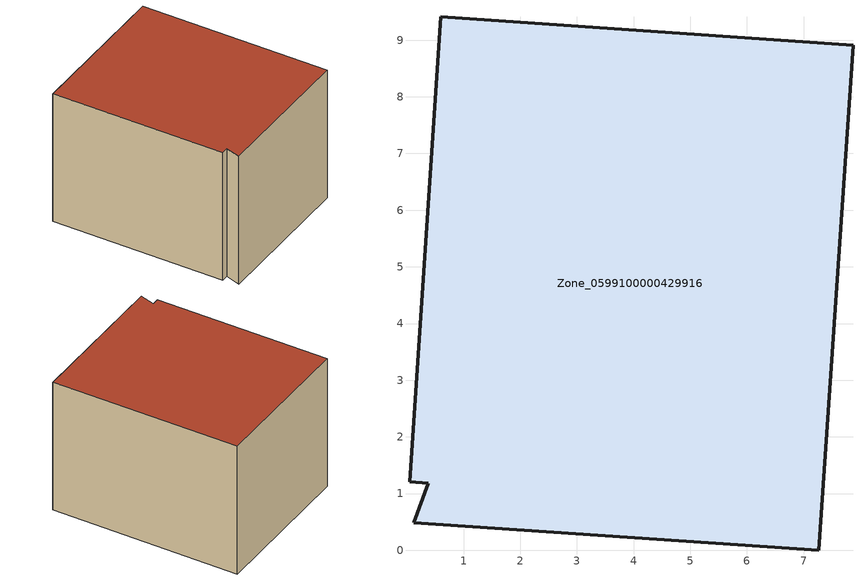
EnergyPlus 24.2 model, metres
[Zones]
Zone_0599100000429916
 floor ground (C_G): 0.12,0.48 0.38,1.18 0.05,1.21 0.6,9.41 7.87,8.91 7.27,0 z7.51
 wall outside (C_F): 7.27,0 7.87,8.91 0.6,9.41 0.05,1.21 0.38,1.18 0.12,0.48 7.27,0 z7.51:14.05
 roof outside (C_R): 0.38,1.18 0.12,0.48 7.27,0 7.87,8.91 0.6,9.41 0.05,1.21 z14.05
[BUILDING]
Pand.0599100000429916: North Axis=0; Terrain=City; Loads Convergence Tolerance Value=0.04; Temperature Convergence Tolerance Value=0.4; Solar Distribution=FullExterior; Maximum Number of Warmup Days=25; Minimum Number of Warmup Days=1
[Site:Location]
Rotterdam.The.Hague.AP_ZH_NLD Design_Conditions: Latitude=51.96; Longitude=4.45; Time Zone=1; Elevation=-4.5
[SITE:GROUNDTEMPERATURE:BUILDINGSURFACE]
18, 18, 18, 18, 18, 18, 18, 18, 18, 18, 18, 18
[MATERIAL] Thermal Absorptance=0.9; Solar Absorptance=0.7; Visible Absorptance=0.7
Name | Roughness | Thickness | Conductivity | Density | Specific Heat
G.TC.2006-2014 | MediumSmooth | 0.15 | 0.06 | 540 | 1210
F.TC.2006-2014 | Rough | 0.3 | 0.12 | 1920 | 840
R.TC.2006-2014 | MediumRough | 0.2 | 0.08 | 1500 | 1000
[CONSTRUCTION]
C_G: G.TC.2006-2014
C_F: F.TC.2006-2014
C_R: R.TC.2006-2014
[ZONE]
Zone_0599100000429916: Type=1; Multiplier=1; Ceiling Height=Autocalculate; Volume=Autocalculate; Floor Area=autocalculate; Part of Total Floor Area=Yes
[ZONEINFILTRATION:DESIGNFLOWRATE]
Infil_Zone_0599100000429916: Zone or ZoneList or Space or SpaceList=Zone_0599100000429916; Schedule=AlwaysOn; Design Flow Rate Calculation Method=Flow/Area; Flow Rate per Floor Area=0.0015; Constant Term Coefficient=1; Temperature Term Coefficient=0; Velocity Term Coefficient=0; Velocity Squared Term Coefficient=0
[HVACTEMPLATE:ZONE:IDEALLOADSAIRSYSTEM]
Zone_0599100000429916: Maximum Heating Supply Air Temperature=50; Minimum Cooling Supply Air Temperature=13; Maximum Heating Supply Air Humidity Ratio=0.0156; Minimum Cooling Supply Air Humidity Ratio=0.0077; Heating Limit=NoLimit; Cooling Limit=NoLimit; Dehumidification Control Type=ConstantSensibleHeatRatio; Cooling Sensible Heat Ratio=0.7; Dehumidification Setpoint=60; Humidification Control Type=None; Humidification Setpoint=30; Outdoor Air Method=None; Outdoor Air Flow Rate per Person=0.00944; Outdoor Air Flow Rate per Zone Floor Area=0; Outdoor Air Flow Rate per Zone=0; Demand Controlled Ventilation Type=None; Outdoor Air Economizer Type=NoEconomizer; Heat Recovery Type=None; Sensible Heat Recovery Effectiveness=0.7; Latent Heat Recovery Effectiveness=0.65
[ZONECONTROL:THERMOSTAT]
ThermostatControl_Zone_0599100000429916: Zone or ZoneList=Zone_0599100000429916; Control Type Schedule=DualSetpointControlType; Control 1=Thermostat_Zone_0599100000429916; Temperature Difference Between Cutout And Setpoint=0
[THERMOSTATSETPOINT:DUALSETPOINT]
Thermostat_Zone_0599100000429916: Heating Setpoint Temperature Schedule=HeatingSetpoint_Zone_0599100000429916; Cooling Setpoint Temperature Schedule=CoolingSetpoint_Zone_0599100000429916
[SCHEDULE:COMPACT]
HeatingSetpoint_Zone_0599100000429916: Through: 12/31, For: AllDays, Until: 24:00, 21
CoolingSetpoint_Zone_0599100000429916: Through: 12/31, For: AllDays, Until: 24:00, 24
DualSetpointControlType: Through: 12/31, For: AllDays, Until: 24:00, 4
AlwaysOn: Through: 12/31, For: AllDays, Until: 24:00, 1
